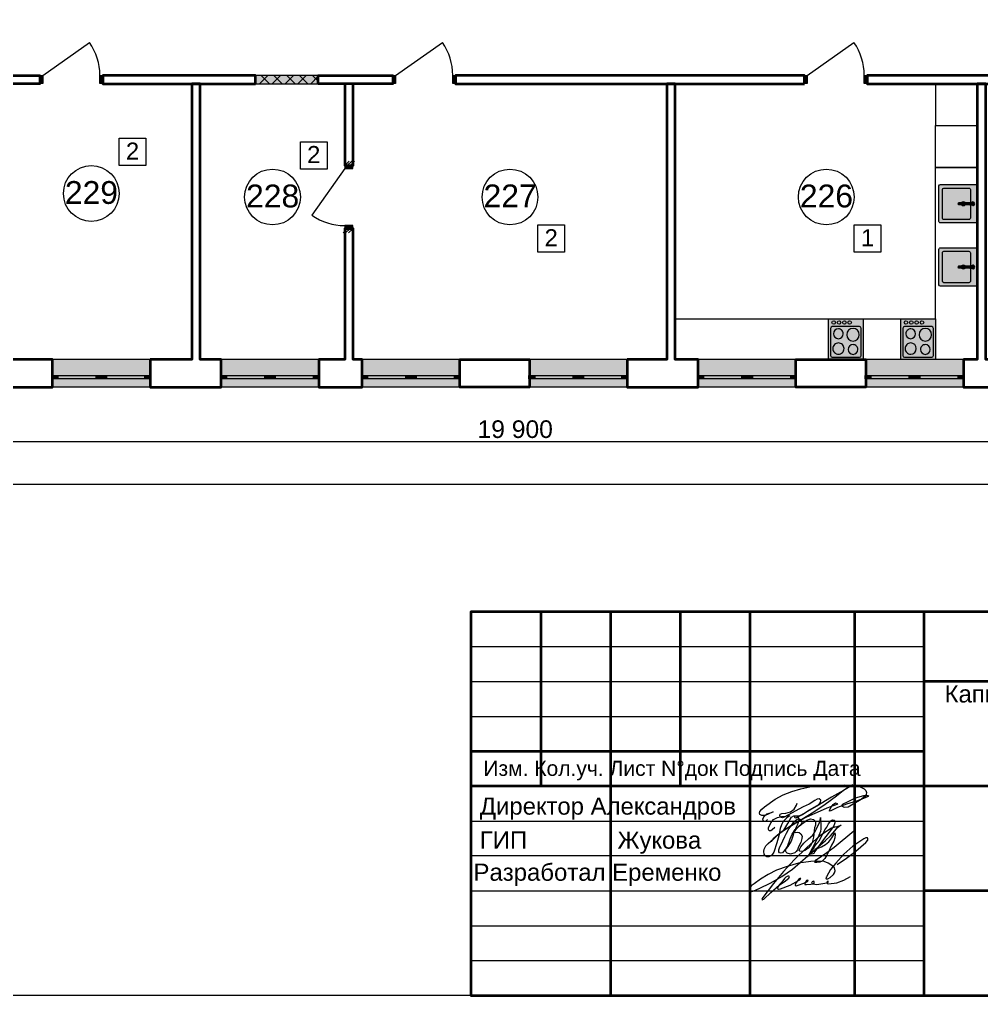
# Model space of a CAD drawing. Header units: millimetres. Extents: x 1372 to 666090, y 1285 to 31551.
# Drawn here: x 254440 to 268233, y 3151 to 17137 of the extents above; entities that cross this region are included whole.
import ezdxf

# ---------------------------------------------------------------- set-up
doc = ezdxf.new("R2010")
doc.units = ezdxf.units.MM
doc.layers.add('PDF _2D - Общий', color=7, linetype='Continuous', true_color=0x7e7e7e)
for name, color, linetype in [('PDF _2D-чертеж - Общий', 7, 'Continuous'), ('PDF _ar_note', 7, 'Continuous'), ('PDF _Аннотация - Общий', 7, 'Continuous'), ('PDF _Интерьер - Мебель', 7, 'Continuous'), ('PDF _Конструктив - Стены Несущие', 7, 'Continuous'), ('PDF _Размер - Общий', 7, 'Continuous'), ('PDF _Слой ArchiCAD', 7, 'Continuous'), ('PDF _Текст', 7, 'Continuous')]:
    doc.layers.add(name, color=color, linetype=linetype)
doc.styles.add('PDF Arial', font='arial.ttf')

msp = doc.modelspace()

# ---------------------------------------------------------------- hatches: boundary and pattern name
at = {"layer": 'PDF _Интерьер - Мебель', "true_color": 0xffffff, "transparency": 33554559}
for points in [[(267622.7, 14241.9), (267622.7, 14751.9), (267628.6, 14766), (267642.7, 14771.9), (268152.7, 14771.9), (268166.9, 14766), (268172.7, 14751.9), (268172.7, 14241.9), (268166.9, 14227.7), (268152.7, 14221.9), (267642.7, 14221.9), (267628.6, 14227.7)], [(267905.4, 14511.3), (267909.7, 14512.9), (268068.3, 14512.9), (268045.9, 14506.7), (268040, 14503.3), (268037.7, 14496.9), (268040, 14490.5), (268045.9, 14487), (268067.9, 14481), (267909.7, 14481), (267905.4, 14482.6), (267899.7, 14496.9)], [(268045.9, 14506.7), (268104.7, 14522.9), (268126.3, 14517.1), (268135.7, 14496.9), (268126.3, 14476.6), (268104.7, 14470.9), (268045.9, 14487), (268040, 14490.5), (268037.7, 14496.9), (268040, 14503.3)], [(267622.7, 13335.1), (267622.7, 13845.1), (267628.6, 13859.3), (267642.7, 13865.1), (268152.7, 13865.1), (268166.9, 13859.3), (268172.7, 13845.1), (268172.7, 13335.1), (268166.9, 13321), (268152.7, 13315.1), (267642.7, 13315.1), (267628.6, 13321)], [(267905.4, 13604.5), (267909.7, 13606.1), (268068.3, 13606.1), (268045.9, 13600), (268040, 13596.5), (268037.7, 13590.1), (268040, 13583.7), (268045.9, 13580.3), (268067.9, 13574.2), (267909.7, 13574.2), (267905.4, 13575.8), (267899.7, 13590.2)], [(268045.9, 13600), (268104.7, 13616.1), (268126.3, 13610.3), (268135.7, 13590.1), (268126.3, 13569.9), (268104.7, 13564.1), (268045.9, 13580.3), (268040, 13583.7), (268037.7, 13590.1), (268040, 13596.5)]]:
    msp.add_hatch(color=7, dxfattribs=at).paths.add_polyline_path(points)
at = {"layer": 'PDF _Конструктив - Стены Несущие', "true_color": 0xffffff, "transparency": 33554559}
for points in [[(254912.7, 11866.5), (254912.7, 11986.5), (254912.7, 12036.5), (254912.7, 12266.5), (256312.7, 12266.5), (256312.7, 12036.5), (256312.7, 11986.5), (256312.7, 11866.5)], [(257332.7, 11866.5), (257332.7, 11986.5), (257332.7, 12036.5), (257332.7, 12266.5), (258732.7, 12266.5), (258732.7, 12036.5), (258732.7, 11986.5), (258732.7, 11866.5)], [(259352.7, 11866.5), (259352.7, 11986.5), (259352.7, 12036.5), (259352.7, 12266.5), (260752.7, 12266.5), (260752.7, 12036.5), (260752.7, 11986.5), (260752.7, 11866.5)], [(261752.7, 11866.5), (261752.7, 11986.5), (261752.7, 12036.5), (261752.7, 12266.5), (263152.7, 12266.5), (263152.7, 12036.5), (263152.7, 11986.5), (263152.7, 11866.5)], [(264172.7, 11866.5), (264172.7, 11986.5), (264172.7, 12036.5), (264172.7, 12266.5), (265572.7, 12266.5), (265572.7, 12036.5), (265572.7, 11986.5), (265572.7, 11866.5)], [(266572.7, 11866.5), (266572.7, 11986.5), (266572.7, 12036.5), (266572.7, 12266.5), (267972.7, 12266.5), (267972.7, 12036.5), (267972.7, 11986.5), (267972.7, 11866.5)]]:
    msp.add_hatch(color=7, dxfattribs=at).paths.add_polyline_path(points)

# ---------------------------------------------------------------- linework, layer by layer
at = {"layer": 'PDF _2D - Общий', "color": 7, "lineweight": 20}
msp.add_lwpolyline([(257822.7, 16336.5), (257822.7, 16216.5), (258722.7, 16216.5), (258722.7, 16336.5)], close=True, dxfattribs=at)
for points in [[(257840.3, 16216.5), (257822.7, 16234.1)], [(257879.5, 16216.5), (257999.5, 16336.5)], [(258024.2, 16216.5), (257904.2, 16336.5)], [(258063.4, 16216.5), (258183.4, 16336.5)], [(258208, 16216.5), (258088, 16336.5)], [(258247.2, 16216.5), (258367.2, 16336.5)], [(258391.9, 16216.5), (258271.9, 16336.5)], [(258431.1, 16216.5), (258551.1, 16336.5)], [(258575.7, 16216.5), (258455.7, 16336.5)], [(258614.9, 16216.5), (258722.7, 16324.3)], [(258722.7, 16253.4), (258639.6, 16336.5)]]:
    msp.add_lwpolyline(points, dxfattribs=at)
at = {"layer": 'PDF _2D - Общий', "color": 7, "lineweight": 0, "true_color": 0xffffff, "transparency": 33554559}
msp.add_solid([(258722.7, 16336.5), (258722.7, 16216.5), (257822.7, 16336.5), (257822.7, 16216.5)], dxfattribs=at)
at = {"layer": 'PDF _2D-чертеж - Общий', "lineweight": 20}
msp.add_lwpolyline([(239909.1, 31551), (239912.5, 31551), (279412.4, 31551), (279412.4, 3151), (239912.5, 3151), (239909.1, 3151)], dxfattribs=at)
at = {"layer": 'PDF _2D-чертеж - Общий', "lineweight": 40}
msp.add_lwpolyline([(279412.4, 8651), (260912.5, 8651), (260912.5, 3151), (279412.4, 3151)], close=True, dxfattribs=at)
msp.add_lwpolyline([(279412.4, 8651), (260912.5, 8651), (260912.5, 3151), (279412.4, 3151)], close=True, dxfattribs=at)
for points in [[(279412.4, 8651), (260912.5, 8651)], [(260912.5, 8651), (260912.5, 3151)], [(279412.4, 8651), (260912.5, 8651)], [(260912.5, 8651), (260912.5, 3151)], [(261912.5, 8651), (261912.5, 6151)], [(262912.5, 8651), (262912.5, 3151)], [(263912.5, 8651), (263912.5, 6151)], [(264912.5, 8651), (264912.5, 3151)], [(266412.5, 8651), (266412.5, 3151)], [(267412.5, 3151), (267412.5, 8651)], [(279412.4, 7651), (267412.5, 7651)], [(260912.5, 6651), (267412.5, 6651)], [(279412.4, 6151), (260912.5, 6151)], [(279412.4, 4651), (267412.5, 4651)], [(260912.5, 3151), (279412.4, 3151)], [(260912.5, 3151), (279412.4, 3151)]]:
    msp.add_lwpolyline(points, dxfattribs=at)
at = {"layer": 'PDF _ar_note', "lineweight": 20}
for points in [[(265165.2, 5671.1), (265139.7, 5651.2), (265118.4, 5645), (265100.7, 5658.2), (265097, 5684), (265121, 5726.4), (265154.2, 5755.9), (265205.8, 5770.7), (265246.3, 5783.6), (265163.4, 5746.7), (265124.5, 5731.7), (265084.1, 5730.1), (265056.5, 5746.7), (265051.8, 5765.6), (265056.5, 5785.4), (265084.7, 5823.1), (265123.7, 5852.7), (265274, 5964.2), (265390.2, 6025.9), (265513.6, 6073), (265641.3, 6112.4), (265771.6, 6141.1), (265951.7, 6159.5), (266132.9, 6167), (266263.1, 6172.1), (266392.8, 6167), (266475.3, 6150.4), (266549.5, 6113.5), (266574.1, 6090.1), (266586.3, 6060), (266579.6, 6029.5), (266560.5, 6002.9), (266493.7, 5949.1), (266418.6, 5905.2), (266319.1, 5851.8), (266275.6, 5844.3), (266255.9, 5848.7), (266239.8, 5861), (266234.5, 5881.6), (266250.6, 5898.3), (266313.5, 5927.3), (266427.8, 5984.5), (266545.8, 6015.8), (266600.8, 6019), (266612.4, 6014), (266606.6, 6002.9), (266566, 5984.5), (266438.9, 5936.6), (266296.9, 5892.3), (266166.1, 5844.4), (266074.8, 5798.9), (266054.2, 5794.7), (266057.3, 5814.9), (266079.4, 5851.8), (266103.7, 5888.7), (266137.5, 5909.8), (266164.2, 5903.4), (266169.4, 5893.8), (266160.9, 5885.7), (266121.8, 5872), (266016.8, 5837), (265919.1, 5790.9), (265725.5, 5704.3), (265552.3, 5617.7), (265360.9, 5492.6), (265248.1, 5396.4), (265215.5, 5357.4), (265264.8, 5403.9), (265339.5, 5478.6), (265421.2, 5535.3), (265507.8, 5585), (265826.9, 5781.5), (265992.3, 5891.8), (266151.7, 6010.6), (266254.4, 6093), (266364.1, 6164.2), (266387.8, 6174.2), (266374.7, 6162.1), (266256.6, 6090), (266081.3, 5992.7), (265873.9, 5863.4), (265638.4, 5731.6), (265581, 5694.7), (265562.3, 5691.3), (265555.2, 5707.3), (265561.6, 5725.2), (265589.8, 5725.2), (265630.2, 5726.4), (265667.8, 5743.4), (265740.8, 5795.6), (265898.2, 5889), (265922.8, 5916), (265927.7, 5947.9), (265907.2, 5969.7), (265874.3, 5966), (265843.2, 5944.1), (265761.9, 5894.4), (265675.5, 5853.2), (265507.8, 5764.9), (265411.8, 5711.1), (265380.3, 5698.8), (265351.7, 5704.7), (265340.2, 5731.6), (265348.3, 5751), (265368.7, 5760), (265425.9, 5764.9), (265493.3, 5780.8), (265548.8, 5819.9), (265582.2, 5878), (265591, 5908.2)], [(265268.9, 5560), (265232, 5526.8), (265210.2, 5510.4), (265187.8, 5510.2), (265177.9, 5528.6), (265180.4, 5552.6), (265211.7, 5626.3), (265252.8, 5671.7), (265305.8, 5702), (265366.6, 5715), (265429.2, 5720.1), (265466.1, 5724), (265483.6, 5724.2), (265466.7, 5713.6), (265430.3, 5688.1), (265389, 5643.4), (265363.7, 5596.4), (265347.2, 5545.4), (265325, 5438.6), (265300.4, 5339.4), (265255.1, 5203.3), (265226.7, 5161.4), (265185.3, 5137.5), (265157.4, 5138.1), (265133.1, 5151), (265116.2, 5177.4), (265110.8, 5213.4), (265117.7, 5249.6), (265140.3, 5293.3), (265173, 5330.6), (265249.9, 5398.2), (265298.2, 5442.2), (265399.9, 5521.2), (265453.8, 5614.7), (265486.7, 5668.1), (265510.1, 5704.4), (265542.7, 5727.6), (265569.3, 5727.4), (265592.5, 5714.3), (265607, 5692), (265612, 5665.4), (265595.1, 5602.3), (265570.3, 5551.6), (265552.5, 5497.4), (265544.5, 5485), (265526.7, 5433.4), (265503.6, 5362.3), (265453.8, 5285), (265396, 5213.8), (265377.5, 5196.6), (265355.1, 5189), (265336.7, 5195.4), (265324.9, 5211.2), (265325.2, 5240.3), (265338.3, 5269), (265384.5, 5366.7), (265413.5, 5429.7), (265437.8, 5478.7), (265469.8, 5540.1), (265507.8, 5585), (265544.1, 5637.5), (265564.3, 5660.3), (265589.8, 5676.1), (265620, 5680.4), (265645.4, 5667.3), (265654.7, 5629.8), (265648.4, 5606.1), (265634.3, 5586.3), (265603.1, 5564.1), (265572, 5528.5), (265550.3, 5507.8), (265545.4, 5498.7), (265549.8, 5490.3), (265571.4, 5488), (265596, 5493.8), (265620.7, 5487.2), (265641.4, 5469.8), (265662.4, 5432.4), (265659.1, 5399.6), (265643.1, 5343.6), (265610.3, 5280.5), (265595.1, 5239.6), (265577.9, 5214.1), (265554.4, 5194.9), (265495.6, 5178.3), (265446.9, 5189.4), (265430.3, 5204.1), (265423.6, 5225.4), (265432.5, 5256.1), (265450.6, 5284.7), (265490.5, 5395.3), (265518.3, 5465.1), (265559.6, 5527.4), (265619.8, 5581.8), (265685.6, 5630.3), (265729.8, 5662.9), (265779.3, 5681), (265826.2, 5670.9), (265843.8, 5655.9), (265854.5, 5634.9), (265853.4, 5593.6), (265840.7, 5552), (265823.8, 5419.9), (265802.9, 5343.9), (265779.7, 5301.2), (265749.1, 5264.5), (265711.5, 5235.7), (265667.6, 5216.7), (265630.3, 5217.1), (265620.7, 5228.9), (265622.1, 5244.6), (265642.6, 5280.1), (265687.1, 5335.4), (265750.1, 5395.3), (265816.1, 5450.6), (265846.9, 5499.7), (265868.4, 5539.7), (265885.3, 5584.2), (265903.7, 5613.4), (265917.2, 5649.7), (265922.1, 5688.7), (265922.1, 5701), (265923.7, 5668.7), (265928.3, 5596.5), (265928.3, 5538.1), (265923.7, 5501.3), (265892.1, 5419.3), (265848.4, 5341.5), (265822.3, 5289.3), (265802.3, 5250.9), (265774.7, 5201.8), (265753.4, 5159.7), (265747, 5153.9), (265738.4, 5142.4), (265749.3, 5146.9), (265771, 5169.2), (265794.6, 5211), (265805.4, 5232.5), (265830.7, 5257.8), (265839.2, 5284.7), (265870.1, 5331.2), (265909.8, 5373.8), (265931.3, 5413.7), (265971.3, 5493.6), (265988.2, 5524.3), (266015.8, 5561.2), (266040.4, 5608.8), (266057.3, 5634.9), (266074.7, 5655.2), (266097.2, 5667.2), (266120.3, 5664.5), (266132.9, 5647.7), (266129.5, 5627.2), (266115.7, 5584.2), (266097.6, 5554.5), (265954.4, 5369.2), (265845.3, 5214), (265828.4, 5187), (265803.9, 5174.1), (265793.8, 5178.6), (265795.5, 5189.8), (265822.3, 5220.8), (265879, 5255.7), (265940.6, 5283.2), (265994.3, 5313.4), (266041.9, 5352.3), (266089, 5411.2), (266116.6, 5460.1), (266129.9, 5481.9), (266134.1, 5459.8), (266131.4, 5410.9), (266117.2, 5364.6), (266081.9, 5304.7), (266060.4, 5254), (266017.4, 5161.8), (265988.2, 5112.7), (265949.8, 5074.3), (265912.9, 5059.6), (265872.9, 5055.8), (265846.7, 5058.5), (265837.4, 5065.8), (265860.5, 5094), (266014.3, 5198.7), (266121.8, 5278.6), (266402.1, 5509.7)], [(266163.3, 5030.2), (266298.9, 5118.9), (266431.7, 5217.5), (266575, 5341.3), (266601.5, 5375.8), (266604.1, 5394.4), (266596.2, 5410.3), (266572.2, 5412.1), (266546.5, 5395.1), (266388.5, 5291.6), (266259.1, 5176.8), (266143.4, 5046.5), (266069.8, 4956.3), (266008.4, 4850), (266002.6, 4835), (266005.8, 4821.9), (266028.9, 4820.6), (266062.1, 4842.4), (266108.8, 4884.3), (266125.7, 4908.8), (266133.8, 4937.1), (266124.9, 4979.3), (266089, 5015.2), (266035.8, 5047.4), (265977.7, 5068.9), (265883, 5077.2), (265786.9, 5068.9), (265611.3, 5045.8), (265445.4, 4999.7), (265293.4, 4947.5), (265175.1, 4884.5), (265064.5, 4816.9), (264972.4, 4752.4), (264930.6, 4724.7), (264904.8, 4686.4), (264904.2, 4667.4), (264912.5, 4651), (264938.7, 4642.8), (264969.3, 4651), (265046.1, 4683.3), (265210.4, 4763.2), (265371.4, 4856.3), (265523.8, 4962.8), (265852.5, 5247), (265998.1, 5371.4), (266066.8, 5437.5), (266129, 5509.6), (266164.8, 5555.9), (266209.6, 5590.3), (266220.2, 5593), (266214.3, 5587.5), (266158.1, 5569.5), (266127.7, 5564.7), (266083.9, 5547.8), (266043.3, 5522.9), (265910.9, 5432.2), (265726.9, 5274), (265548, 5095.1), (265395, 4928.1), (265249.7, 4754.4), (265097.6, 4553.2), (265085.1, 4533.2), (265090, 4520.9), (265113, 4530.1), (265211.3, 4628.4), (265329.6, 4732.9), (265403.4, 4779.3), (265470.9, 4832.7), (265480.1, 4855.8), (265469.8, 4862.2), (265455.5, 4860.4), (265429.7, 4846.8), (265409, 4825.5), (265371.1, 4775.9), (265335.7, 4740.6), (265307.9, 4699.2), (265307.1, 4682.9), (265320.4, 4674.5), (265349.5, 4679.1), (265490.9, 4732.9), (265576.9, 4780.5), (265627.6, 4808.2), (265639.9, 4820.4), (265641.1, 4827), (265634.8, 4827.1), (265609, 4811.8), (265564.6, 4757), (265559.4, 4731.1), (265576.9, 4722.2), (265603.8, 4731.1), (265683.8, 4760.7), (265737.9, 4783.7), (265749, 4797.7), (265741.1, 4805), (265723.1, 4797.7), (265698.6, 4762.9), (265700.9, 4739.2), (265725.3, 4739.2), (265786.1, 4745.9), (265811.7, 4749.8), (265832, 4762.9), (265835.7, 4782.9), (265822.3, 4788.3), (265805.3, 4778.5), (265797.2, 4760), (265813.5, 4748.8), (265872.7, 4742.2), (266015.7, 4766.6), (266031.3, 4771.5), (266040.1, 4782.2), (266030.2, 4791.5), (266014.2, 4776.3), (266017.9, 4756.3), (266040.8, 4750.3), (266160.4, 4767.3), (266260.4, 4803.1), (266354.4, 4854.9)]]:
    msp.add_lwpolyline(points, dxfattribs=at)
at = {"layer": 'PDF _Аннотация - Общий', "lineweight": 20}
msp.add_lwpolyline([(267572.8, 15616.5), (268172.7, 15616.5), (268172.7, 16216.5), (267572.8, 16216.5)], close=True, dxfattribs=at)
for points in [[(263842.7, 12846.5), (267572.8, 12846.5), (267572.8, 15016.5), (268172.7, 15016.5), (267572.8, 15016.5), (267572.8, 15616.5), (268172.7, 15616.5), (268172.7, 15016.5)], [(259102.7, 15043.6), (259167.1, 15107.9)], [(259139.1, 15043.6), (259203.4, 15107.9)], [(259181.2, 15043.6), (259245.5, 15107.9)], [(259079.9, 14079.2), (259144.2, 14143.6)], [(259116.3, 14079.2), (259180.6, 14143.6)], [(259158.4, 14079.2), (259222.7, 14143.6)]]:
    msp.add_lwpolyline(points, dxfattribs=at)
at = {"layer": 'PDF _Интерьер - Мебель', "lineweight": 0}
for points in [[(268152.7, 14771.9, -0.4143762), (268172.7, 14751.9), (268172.7, 14241.9, -0.41625), (268152.7, 14221.9), (267642.7, 14221.9, -0.4143762), (267622.7, 14241.9), (267622.7, 14751.9, -0.4125), (267642.7, 14771.9)], [(268052.7, 14721.9, -0.4143762), (268072.7, 14701.9), (268072.7, 14291.9, -0.41625), (268052.7, 14271.9), (267692.7, 14271.9, -0.4143762), (267672.7, 14291.9), (267672.7, 14701.9, -0.4125), (267692.7, 14721.9)], [(268045.9, 14506.7, 0.3622335), (268037.7, 14496.9, 0.3600528), (268045.9, 14487, -0.3600528), (268037.7, 14496.9, -0.3622335)], [(268152.7, 13865.1, -0.41625), (268172.7, 13845.1), (268172.7, 13335.1, -0.4143762), (268152.7, 13315.1), (267642.7, 13315.1, -0.4125), (267622.7, 13335.1), (267622.7, 13845.1, -0.4143762), (267642.7, 13865.1)], [(268052.7, 13815.1, -0.41625), (268072.7, 13795.1), (268072.7, 13385.1, -0.4143762), (268052.7, 13365.1), (267692.7, 13365.1, -0.4125), (267672.7, 13385.1), (267672.7, 13795.1, -0.4143762), (267692.7, 13815.1)], [(268045.9, 13600, 0.3563238), (268037.7, 13590.1, 0.3622335), (268045.9, 13580.3, -0.3622335), (268037.7, 13590.1, -0.3563238)], [(266092.7, 12736.5, 0.414), (266067.7, 12711.5), (266067.7, 12321.5, 0.414), (266092.7, 12296.5), (266482.7, 12296.5, 0.414), (266507.7, 12321.5), (266507.7, 12711.5, 0.414), (266482.7, 12736.5)], [(267129.2, 12736.5, 0.414), (267104.2, 12711.5), (267104.2, 12321.5, 0.414), (267129.2, 12296.5), (267519.2, 12296.5, 0.414), (267544.2, 12321.5), (267544.2, 12711.5, 0.414), (267519.2, 12736.5)], [(266111.7, 12633.5, 0.4135714), (266181.7, 12563.5, 0.4141072), (266251.7, 12633.5, 0.4146429), (266181.7, 12703.5, 0.4141072)], [(266300.7, 12619.5, 0.4141667), (266390.7, 12529.5, 0.4141667), (266480.7, 12619.5, 0.4141667), (266390.7, 12709.5, 0.4141667)], [(267148.2, 12633.5, 0.4141072), (267218.2, 12563.5, 0.4135714), (267288.2, 12633.5, 0.4141072), (267218.2, 12703.5, 0.4146429)], [(267337.2, 12619.5, 0.4141667), (267427.2, 12529.5, 0.4141667), (267517.2, 12619.5, 0.4141667), (267427.2, 12709.5, 0.4141667)], [(266101.7, 12421.5, 0.414375), (266181.7, 12341.5, 0.414375), (266261.7, 12421.5, 0.414375), (266181.7, 12501.5, 0.414375)], [(266320.7, 12408.5, 0.4135714), (266390.7, 12338.5, 0.4141072), (266460.7, 12408.5, 0.4146429), (266390.7, 12478.5, 0.4141072)], [(267138.2, 12421.5, 0.414375), (267218.2, 12341.5, 0.4139063), (267298.2, 12421.5, 0.4139063), (267218.2, 12501.5, 0.414375)], [(267357.2, 12408.5, 0.4141072), (267427.2, 12338.5, 0.4135714), (267497.2, 12408.5, 0.4141072), (267427.2, 12478.5, 0.4146429)]]:
    msp.add_lwpolyline(points, format="xyb", close=True, dxfattribs=at)
for points in [[(268104.7, 14470.9), (268045.9, 14487), (268067.9, 14481), (267909.7, 14481, -0.1760126), (267905.4, 14482.6, -0.1881809), (267899.7, 14496.9, -0.1888389), (267905.4, 14511.3, -0.1760126), (267909.7, 14512.9), (268068.3, 14512.9), (268045.9, 14506.7), (268104.7, 14522.9)], [(268109.3, 14470.5, 0.4147727), (268135.7, 14496.9, 0.4147727), (268109.3, 14523.3)], [(267905.4, 13575.8, -0.1888389), (267899.7, 13590.2, -0.1881809), (267905.4, 13604.5, -0.1760126), (267909.7, 13606.1), (268068.3, 13606.1), (268045.9, 13600), (268104.7, 13616.1)], [(268109.3, 13563.7, 0.4147727), (268135.7, 13590.1, 0.4147727), (268109.3, 13616.5)]]:
    msp.add_lwpolyline(points, format="xyb", dxfattribs=at)
for points in [[(267905.4, 14511.3), (267905.4, 14511.3)], [(267905.4, 14482.6), (267905.4, 14482.6)], [(267909.7, 14512.9), (267909.7, 14512.9)], [(268045.9, 14506.7), (268045.9, 14506.7)], [(268045.9, 14487), (268045.9, 14487)], [(268104.7, 14470.9), (268104.7, 14470.9)], [(267672.7, 14291.9), (267672.7, 14291.9)], [(267622.7, 14241.9), (267622.7, 14241.9)], [(267905.4, 13604.5), (267905.4, 13604.5)], [(267905.4, 13575.8), (267905.4, 13575.8)], [(267909.7, 13606.1), (267909.7, 13606.1)], [(268104.7, 13564.1), (268045.9, 13580.3), (268067.9, 13574.2), (267909.7, 13574.2)], [(268045.9, 13600), (268045.9, 13600)], [(268045.9, 13580.3), (268045.9, 13580.3)], [(268104.7, 13564.1), (268104.7, 13564.1)], [(267622.7, 13335.1), (267622.7, 13335.1)], [(267672.7, 13385.1), (267672.7, 13385.1)], [(266482.7, 12736.5), (266482.7, 12736.5)], [(267519.2, 12736.5), (267519.2, 12736.5)], [(266067.7, 12711.5), (266067.7, 12711.5)], [(267104.2, 12711.5), (267104.2, 12711.5)], [(266507.7, 12321.5), (266507.7, 12321.5)], [(267544.2, 12321.5), (267544.2, 12321.5)], [(266092.7, 12296.5), (266092.7, 12296.5)], [(267129.2, 12296.5), (267129.2, 12296.5)]]:
    msp.add_lwpolyline(points, dxfattribs=at)
for points in [[(266537.7, 12846.5), (266537.7, 12266.5), (266037.7, 12266.5), (266037.7, 12846.5)], [(267574.2, 12846.5), (267574.2, 12266.5), (267074.2, 12266.5), (267074.2, 12846.5)]]:
    msp.add_lwpolyline(points, close=True, dxfattribs=at)
at = {"layer": 'PDF _Интерьер - Мебель', "lineweight": 20}
for centre in [(255469.9, 14643.6), (258067.7, 14593.6), (261472.7, 14593.6), (266007.7, 14593.6)]:
    msp.add_circle(centre, 399.6, dxfattribs=at)
at = {"layer": 'PDF _Интерьер - Мебель', "lineweight": 0}
for centre, radius in [((267972.6, 14496.9), 30), ((267972.7, 13590.2), 30), ((266113.8, 12795.7), 25.4), ((266190, 12795.7), 25.4), ((266266.2, 12795.7), 25.4), ((266342.4, 12795.7), 25.4), ((267150.3, 12795.7), 25.4), ((267226.5, 12795.7), 25.4), ((267302.7, 12795.7), 25.4), ((267378.9, 12795.7), 25.4)]:
    msp.add_circle(centre, radius, dxfattribs=at)
for points in [[(268104.7, 14522.9), (268106.2, 14523.1), (268107.8, 14523.3), (268109.3, 14523.3)], [(268109.3, 14470.5), (268107.8, 14470.5), (268106.2, 14470.6), (268104.7, 14470.9)], [(267909.7, 13574.2), (267908.1, 13574.3), (267906.6, 13574.8), (267905.4, 13575.8)], [(268104.7, 13616.1), (268106.2, 13616.4), (268107.8, 13616.5), (268109.3, 13616.5)], [(268109.3, 13563.7), (268107.8, 13563.7), (268106.2, 13563.8), (268104.7, 13564.1)]]:
    msp.add_open_spline(points, degree=3, dxfattribs=at)
at = {"layer": 'PDF _Интерьер - Мебель', "color": 7, "lineweight": 0, "true_color": 0xffffff, "transparency": 33554559}
for points in [[(266037.7, 12266.5), (266037.7, 12846.5), (266537.7, 12266.5), (266537.7, 12846.5)], [(267074.2, 12266.5), (267074.2, 12846.5), (267574.2, 12266.5), (267574.2, 12846.5)]]:
    msp.add_solid(points, dxfattribs=at)
at = {"layer": 'PDF _Конструктив - Стены Несущие', "lineweight": 20}
for points in [[(254772.7, 16336.5), (255444.4, 16806.9)], [(259832.7, 16336.5), (260504.4, 16806.9)], [(265732.7, 16336.5), (266404.4, 16806.9)], [(259102.7, 15003.6), (258632.4, 14331.9)], [(256312.7, 12266.5), (254912.7, 12266.5)], [(258732.7, 12266.5), (257332.7, 12266.5)], [(260752.7, 12266.5), (259352.7, 12266.5)], [(263152.7, 12266.5), (261752.7, 12266.5)], [(265572.7, 12266.5), (264172.7, 12266.5)], [(267972.7, 12266.5), (266572.7, 12266.5)], [(254912.7, 12036.5), (254987.7, 12036.5), (254987.7, 11986.5), (254912.7, 11986.5)], [(254987.7, 12036.5), (255537.7, 12036.5)], [(255687.7, 12036.5), (256237.7, 12036.5)], [(256312.7, 11986.5), (256237.7, 11986.5), (256237.7, 12036.5), (256312.7, 12036.5)], [(257332.7, 12036.5), (257407.7, 12036.5), (257407.7, 11986.5), (257332.7, 11986.5)], [(257407.7, 12036.5), (257957.7, 12036.5)], [(258107.7, 12036.5), (258657.7, 12036.5)], [(258732.7, 11986.5), (258657.7, 11986.5), (258657.7, 12036.5), (258732.7, 12036.5)], [(259352.7, 12036.5), (259427.7, 12036.5), (259427.7, 11986.5), (259352.7, 11986.5)], [(259427.7, 12036.5), (259977.7, 12036.5)], [(260127.7, 12036.5), (260677.7, 12036.5)], [(260752.7, 11986.5), (260677.7, 11986.5), (260677.7, 12036.5), (260752.7, 12036.5)], [(261752.7, 12036.5), (261827.7, 12036.5), (261827.7, 11986.5), (261752.7, 11986.5)], [(261827.7, 12036.5), (262377.7, 12036.5)], [(262527.7, 12036.5), (263077.7, 12036.5)], [(263152.7, 11986.5), (263077.7, 11986.5), (263077.7, 12036.5), (263152.7, 12036.5)], [(264172.7, 12036.5), (264247.7, 12036.5), (264247.7, 11986.5), (264172.7, 11986.5)], [(264247.7, 12036.5), (264797.7, 12036.5)], [(264947.7, 12036.5), (265497.7, 12036.5)], [(265572.7, 11986.5), (265497.7, 11986.5), (265497.7, 12036.5), (265572.7, 12036.5)], [(266572.7, 12036.5), (266647.7, 12036.5), (266647.7, 11986.5), (266572.7, 11986.5)], [(266647.7, 12036.5), (267197.7, 12036.5)], [(267347.7, 12036.5), (267897.7, 12036.5)], [(267972.7, 11986.5), (267897.7, 11986.5), (267897.7, 12036.5), (267972.7, 12036.5)], [(255537.7, 11986.5), (254987.7, 11986.5)], [(256237.7, 11986.5), (255687.7, 11986.5)], [(257957.7, 11986.5), (257407.7, 11986.5)], [(258657.7, 11986.5), (258107.7, 11986.5)], [(259977.7, 11986.5), (259427.7, 11986.5)], [(260677.7, 11986.5), (260127.7, 11986.5)], [(262377.7, 11986.5), (261827.7, 11986.5)], [(263077.7, 11986.5), (262527.7, 11986.5)], [(264797.7, 11986.5), (264247.7, 11986.5)], [(265497.7, 11986.5), (264947.7, 11986.5)], [(267197.7, 11986.5), (266647.7, 11986.5)], [(267897.7, 11986.5), (267347.7, 11986.5)], [(256312.7, 11866.5), (254912.7, 11866.5)], [(258732.7, 11866.5), (257332.7, 11866.5)], [(260752.7, 11866.5), (259352.7, 11866.5)], [(263152.7, 11866.5), (261752.7, 11866.5)], [(265572.7, 11866.5), (264172.7, 11866.5)], [(267972.7, 11866.5), (266572.7, 11866.5)]]:
    msp.add_lwpolyline(points, dxfattribs=at)
at = {"layer": 'PDF _Конструктив - Стены Несущие', "lineweight": 40}
for points in [[(253972.7, 16216.5), (253972.7, 16336.5), (254732.7, 16336.5), (254732.7, 16221.5), (254732.7, 16216.5)], [(257822.7, 16216.5), (257822.7, 16336.5), (255632.7, 16336.5), (255632.7, 16221.5), (255632.7, 16216.5)], [(258722.7, 16216.5), (258722.7, 16336.5), (259792.7, 16336.5), (259792.7, 16221.5), (259792.7, 16216.5)], [(265692.7, 16216.5), (265692.7, 16221.5), (265692.7, 16336.5), (260692.7, 16336.5), (260692.7, 16221.5), (260692.7, 16216.5)], [(269852.6, 16216.5), (269852.6, 16221.5), (269852.6, 16336.5), (266592.7, 16336.5), (266592.7, 16221.5), (266592.7, 16216.5)], [(256312.7, 12266.5), (256312.7, 12036.5), (256312.7, 11986.5), (256312.7, 11866.5), (257332.7, 11866.5), (257332.7, 11986.5), (257332.7, 12036.5), (257332.7, 12266.5), (257032.7, 12266.5), (257032.7, 16216.5), (256912.7, 16216.5), (256912.7, 12266.5)], [(259102.7, 16216.5), (259102.7, 15043.6), (259217.7, 15043.6), (259222.7, 15043.6), (259222.7, 16216.5)], [(263152.7, 12266.5), (263152.7, 12036.5), (263152.7, 11986.5), (263152.7, 11866.5), (264172.7, 11866.5), (264172.7, 11986.5), (264172.7, 12036.5), (264172.7, 12266.5), (263842.7, 12266.5), (263842.7, 16216.5), (263722.7, 16216.5), (263722.7, 12266.5)], [(267972.7, 12266.5), (267972.7, 12036.5), (267972.7, 11986.5), (267972.7, 11866.5), (271322.6, 11866.5), (271322.6, 12766.5), (271202.6, 12766.5), (271152.6, 12766.5), (270922.6, 12766.5), (270922.6, 12266.5), (268292.7, 12266.5), (268292.7, 16216.5), (268172.7, 16216.5), (268172.7, 12266.5)], [(253892.7, 12036.5), (253892.7, 11986.5), (253892.7, 11866.5), (254912.7, 11866.5), (254912.7, 11986.5), (254912.7, 12036.5), (254912.7, 12266.5), (254312.7, 12266.5), (254312.7, 15254), (254307.7, 15254), (254192.7, 15254), (254192.7, 12266.5), (253892.7, 12266.5)], [(258732.7, 12036.5), (258732.7, 11986.5), (258732.7, 11866.5), (259352.7, 11866.5), (259352.7, 11986.5), (259352.7, 12036.5), (259352.7, 12266.5), (259222.7, 12266.5), (259222.7, 14143.6), (259217.7, 14143.6), (259102.7, 14143.6), (259102.7, 12266.5), (258732.7, 12266.5)], [(261752.7, 11986.5), (261752.7, 11866.5), (260752.7, 11866.5), (260752.7, 11986.5), (260752.7, 12036.5), (260752.7, 12266.5), (261752.7, 12266.5), (261752.7, 12036.5)], [(266572.7, 11986.5), (266572.7, 11866.5), (265572.7, 11866.5), (265572.7, 11986.5), (265572.7, 12036.5), (265572.7, 12266.5), (266572.7, 12266.5), (266572.7, 12036.5)]]:
    msp.add_lwpolyline(points, close=True, dxfattribs=at)
at = {"layer": 'PDF _Конструктив - Стены Несущие', "lineweight": 20}
for points in [[(254732.7, 16336.5), (254772.7, 16336.5), (254772.7, 16221.5), (254732.7, 16221.5)], [(255632.7, 16221.5), (255592.7, 16221.5), (255592.7, 16336.5), (255632.7, 16336.5)], [(259792.7, 16336.5), (259832.7, 16336.5), (259832.7, 16221.5), (259792.7, 16221.5)], [(260692.7, 16221.5), (260652.7, 16221.5), (260652.7, 16336.5), (260692.7, 16336.5)], [(265692.7, 16336.5), (265732.7, 16336.5), (265732.7, 16221.5), (265692.7, 16221.5)], [(266592.7, 16221.5), (266552.7, 16221.5), (266552.7, 16336.5), (266592.7, 16336.5)], [(259102.7, 15043.6), (259102.7, 15003.6), (259217.7, 15003.6), (259217.7, 15043.6)], [(259217.7, 14143.6), (259217.7, 14183.6), (259102.7, 14183.6), (259102.7, 14143.6)], [(255612.7, 12036.5), (255687.7, 12036.5), (255687.7, 11986.5), (255612.7, 11986.5), (255537.7, 11986.5), (255537.7, 12036.5)], [(258032.7, 12036.5), (258107.7, 12036.5), (258107.7, 11986.5), (258032.7, 11986.5), (257957.7, 11986.5), (257957.7, 12036.5)], [(260052.7, 12036.5), (260127.7, 12036.5), (260127.7, 11986.5), (260052.7, 11986.5), (259977.7, 11986.5), (259977.7, 12036.5)], [(262452.7, 12036.5), (262527.7, 12036.5), (262527.7, 11986.5), (262452.7, 11986.5), (262377.7, 11986.5), (262377.7, 12036.5)], [(264872.7, 12036.5), (264947.7, 12036.5), (264947.7, 11986.5), (264872.7, 11986.5), (264797.7, 11986.5), (264797.7, 12036.5)], [(267272.7, 12036.5), (267347.7, 12036.5), (267347.7, 11986.5), (267272.7, 11986.5), (267197.7, 11986.5), (267197.7, 12036.5)]]:
    msp.add_lwpolyline(points, close=True, dxfattribs=at)
at = {"layer": 'PDF _Конструктив - Стены Несущие', "lineweight": 40}
for points in [[(254732.7, 16336.5), (254732.7, 16221.5)], [(255632.7, 16336.5), (255632.7, 16221.5)], [(259792.7, 16336.5), (259792.7, 16221.5)], [(260692.7, 16336.5), (260692.7, 16221.5)], [(265692.7, 16336.5), (265692.7, 16221.5)], [(266592.7, 16336.5), (266592.7, 16221.5)], [(259102.7, 15043.6), (259217.7, 15043.6)], [(259102.7, 14143.6), (259217.7, 14143.6)], [(254912.7, 11986.5), (254912.7, 12036.5)], [(256312.7, 11986.5), (256312.7, 12036.5)], [(257332.7, 11986.5), (257332.7, 12036.5)], [(258732.7, 11986.5), (258732.7, 12036.5)], [(259352.7, 11986.5), (259352.7, 12036.5)], [(260752.7, 11986.5), (260752.7, 12036.5)], [(261752.7, 11986.5), (261752.7, 12036.5)], [(263152.7, 11986.5), (263152.7, 12036.5)], [(264172.7, 11986.5), (264172.7, 12036.5)], [(265572.7, 11986.5), (265572.7, 12036.5)], [(266572.7, 11986.5), (266572.7, 12036.5)], [(267972.7, 11986.5), (267972.7, 12036.5)]]:
    msp.add_lwpolyline(points, dxfattribs=at)
at = {"layer": 'PDF _Конструктив - Стены Несущие', "color": 7, "lineweight": 0, "true_color": 0xffffff}
for centre, radius, start, end in [((254772.2, 16336.4), 820.4, 0.00564, 34.99069), ((259832.2, 16336.4), 820.4, 0.00564, 34.99069), ((265732.2, 16336.4), 820.4, 0.00564, 34.99069), ((259102.5, 15002.8), 819.2, 234.98113, 270.01555)]:
    msp.add_arc(centre, radius, start, end, dxfattribs=at)
at = {"layer": 'PDF _Конструктив - Стены Несущие', "color": 7, "lineweight": 0, "true_color": 0xffffff, "transparency": 33554559}
for points in [[(254732.7, 16336.5), (254772.7, 16336.5), (254732.7, 16221.5), (254772.7, 16221.5)], [(255632.7, 16221.5), (255592.7, 16221.5), (255632.7, 16336.5), (255592.7, 16336.5)], [(259792.7, 16336.5), (259832.7, 16336.5), (259792.7, 16221.5), (259832.7, 16221.5)], [(260692.7, 16221.5), (260652.7, 16221.5), (260692.7, 16336.5), (260652.7, 16336.5)], [(265692.7, 16336.5), (265732.7, 16336.5), (265692.7, 16221.5), (265732.7, 16221.5)], [(266592.7, 16221.5), (266552.7, 16221.5), (266592.7, 16336.5), (266552.7, 16336.5)], [(259102.7, 15043.6), (259217.7, 15043.6), (259102.7, 15003.6), (259217.7, 15003.6)], [(259217.7, 14143.6), (259102.7, 14143.6), (259217.7, 14183.6), (259102.7, 14183.6)], [(254912.7, 12036.5), (254987.7, 12036.5), (254912.7, 11986.5), (254987.7, 11986.5)], [(255537.7, 11986.5), (254987.7, 11986.5), (255537.7, 12036.5), (254987.7, 12036.5)], [(255612.7, 11986.5), (255537.7, 11986.5), (255612.7, 12036.5), (255537.7, 12036.5)], [(255612.7, 12036.5), (255687.7, 12036.5), (255612.7, 11986.5), (255687.7, 11986.5)], [(256237.7, 11986.5), (255687.7, 11986.5), (256237.7, 12036.5), (255687.7, 12036.5)], [(256312.7, 11986.5), (256237.7, 11986.5), (256312.7, 12036.5), (256237.7, 12036.5)], [(257332.7, 12036.5), (257407.7, 12036.5), (257332.7, 11986.5), (257407.7, 11986.5)], [(257957.7, 11986.5), (257407.7, 11986.5), (257957.7, 12036.5), (257407.7, 12036.5)], [(258032.7, 11986.5), (257957.7, 11986.5), (258032.7, 12036.5), (257957.7, 12036.5)], [(258032.7, 12036.5), (258107.7, 12036.5), (258032.7, 11986.5), (258107.7, 11986.5)], [(258657.7, 11986.5), (258107.7, 11986.5), (258657.7, 12036.5), (258107.7, 12036.5)], [(258732.7, 11986.5), (258657.7, 11986.5), (258732.7, 12036.5), (258657.7, 12036.5)], [(259352.7, 12036.5), (259427.7, 12036.5), (259352.7, 11986.5), (259427.7, 11986.5)], [(259977.7, 11986.5), (259427.7, 11986.5), (259977.7, 12036.5), (259427.7, 12036.5)], [(260052.7, 11986.5), (259977.7, 11986.5), (260052.7, 12036.5), (259977.7, 12036.5)], [(260052.7, 12036.5), (260127.7, 12036.5), (260052.7, 11986.5), (260127.7, 11986.5)], [(260677.7, 11986.5), (260127.7, 11986.5), (260677.7, 12036.5), (260127.7, 12036.5)], [(260752.7, 11986.5), (260677.7, 11986.5), (260752.7, 12036.5), (260677.7, 12036.5)], [(261752.7, 12036.5), (261827.7, 12036.5), (261752.7, 11986.5), (261827.7, 11986.5)], [(262377.7, 11986.5), (261827.7, 11986.5), (262377.7, 12036.5), (261827.7, 12036.5)], [(262452.7, 11986.5), (262377.7, 11986.5), (262452.7, 12036.5), (262377.7, 12036.5)], [(262452.7, 12036.5), (262527.7, 12036.5), (262452.7, 11986.5), (262527.7, 11986.5)], [(263077.7, 11986.5), (262527.7, 11986.5), (263077.7, 12036.5), (262527.7, 12036.5)], [(263152.7, 11986.5), (263077.7, 11986.5), (263152.7, 12036.5), (263077.7, 12036.5)], [(264172.7, 12036.5), (264247.7, 12036.5), (264172.7, 11986.5), (264247.7, 11986.5)], [(264797.7, 11986.5), (264247.7, 11986.5), (264797.7, 12036.5), (264247.7, 12036.5)], [(264872.7, 11986.5), (264797.7, 11986.5), (264872.7, 12036.5), (264797.7, 12036.5)], [(264872.7, 12036.5), (264947.7, 12036.5), (264872.7, 11986.5), (264947.7, 11986.5)], [(265497.7, 11986.5), (264947.7, 11986.5), (265497.7, 12036.5), (264947.7, 12036.5)], [(265572.7, 11986.5), (265497.7, 11986.5), (265572.7, 12036.5), (265497.7, 12036.5)], [(266572.7, 12036.5), (266647.7, 12036.5), (266572.7, 11986.5), (266647.7, 11986.5)], [(267197.7, 11986.5), (266647.7, 11986.5), (267197.7, 12036.5), (266647.7, 12036.5)], [(267272.7, 11986.5), (267197.7, 11986.5), (267272.7, 12036.5), (267197.7, 12036.5)], [(267272.7, 12036.5), (267347.7, 12036.5), (267272.7, 11986.5), (267347.7, 11986.5)], [(267897.7, 11986.5), (267347.7, 11986.5), (267897.7, 12036.5), (267347.7, 12036.5)], [(267972.7, 11986.5), (267897.7, 11986.5), (267972.7, 12036.5), (267897.7, 12036.5)]]:
    msp.add_solid(points, dxfattribs=at)
at = {"layer": 'PDF _Размер - Общий', "lineweight": 20}
for points in [[(239909.1, 11091.4), (248892.7, 11091.4), (251572.7, 11091.4), (271322.6, 11091.4), (271510.1, 11091.4)], [(271510.1, 10473.5), (271322.6, 10473.5), (239909.1, 10473.5)]]:
    msp.add_lwpolyline(points, dxfattribs=at)
at = {"layer": 'PDF _Слой ArchiCAD', "lineweight": 20}
for points in [[(255869.5, 15043.2), (255869.5, 15436), (256251.2, 15436), (256251.2, 15043.2)], [(258467.3, 14993.2), (258467.3, 15386), (258849, 15386), (258849, 14993.2)], [(261872.3, 13801.1), (261872.3, 14194), (262254, 14194), (262254, 13801.1)], [(266407.3, 13801.1), (266407.3, 14194), (266789, 14194), (266789, 13801.1)]]:
    msp.add_lwpolyline(points, close=True, dxfattribs=at)
for points in [[(260912.5, 8151), (267412.5, 8151)], [(260912.5, 7651), (267412.5, 7651)], [(260912.5, 7151), (267412.5, 7151)], [(260912.5, 5651), (267412.5, 5651)], [(267412.5, 5151), (260912.5, 5151)], [(260912.5, 4651), (267412.5, 4651)], [(260912.5, 4151), (267412.5, 4151)], [(260912.5, 3651), (267412.5, 3651)]]:
    msp.add_lwpolyline(points, dxfattribs=at)

# ---------------------------------------------------------------- texts
at = {"layer": 'PDF _Текст', "attachment_point": 7, "style": 'PDF Arial'}
for s, insert, char_height in [('2', (255965.5, 15128.9), 245.4), ('2', (258563.3, 15078.9), 245.4), ('229', (255090.8, 14490.2), 326.9), ('228', (257688.7, 14440.2), 326.9), ('227', (261093.6, 14446.1), 326.9), ('226', (265628.7, 14440.2), 326.9), ('2', (261968.3, 13886.8), 245.4), ('1', (266503.3, 13886.8), 245.4), ('19 900', (261007.7, 11136.8), 252.64), ('Капитальный ремонт помещений второго этажа здания общежития', (267703.9, 7275.7), 245.424), ('Изм. Кол.уч. Лист N°док Подпись Дата', (261090.6, 6233.1), 215.973), ('Директор Александров', (261040.2, 5668.5), 245.424), ('ГИП', (261040.2, 5257), 245.42), ('Жукова', (263013.7, 5180.8), 245.42), ('Разработал Еременко', (260949.8, 4721.1), 245.424)]:
    msp.add_mtext(s, dxfattribs=dict(at, insert=insert, char_height=char_height))

doc.saveas('drawing.dxf')
